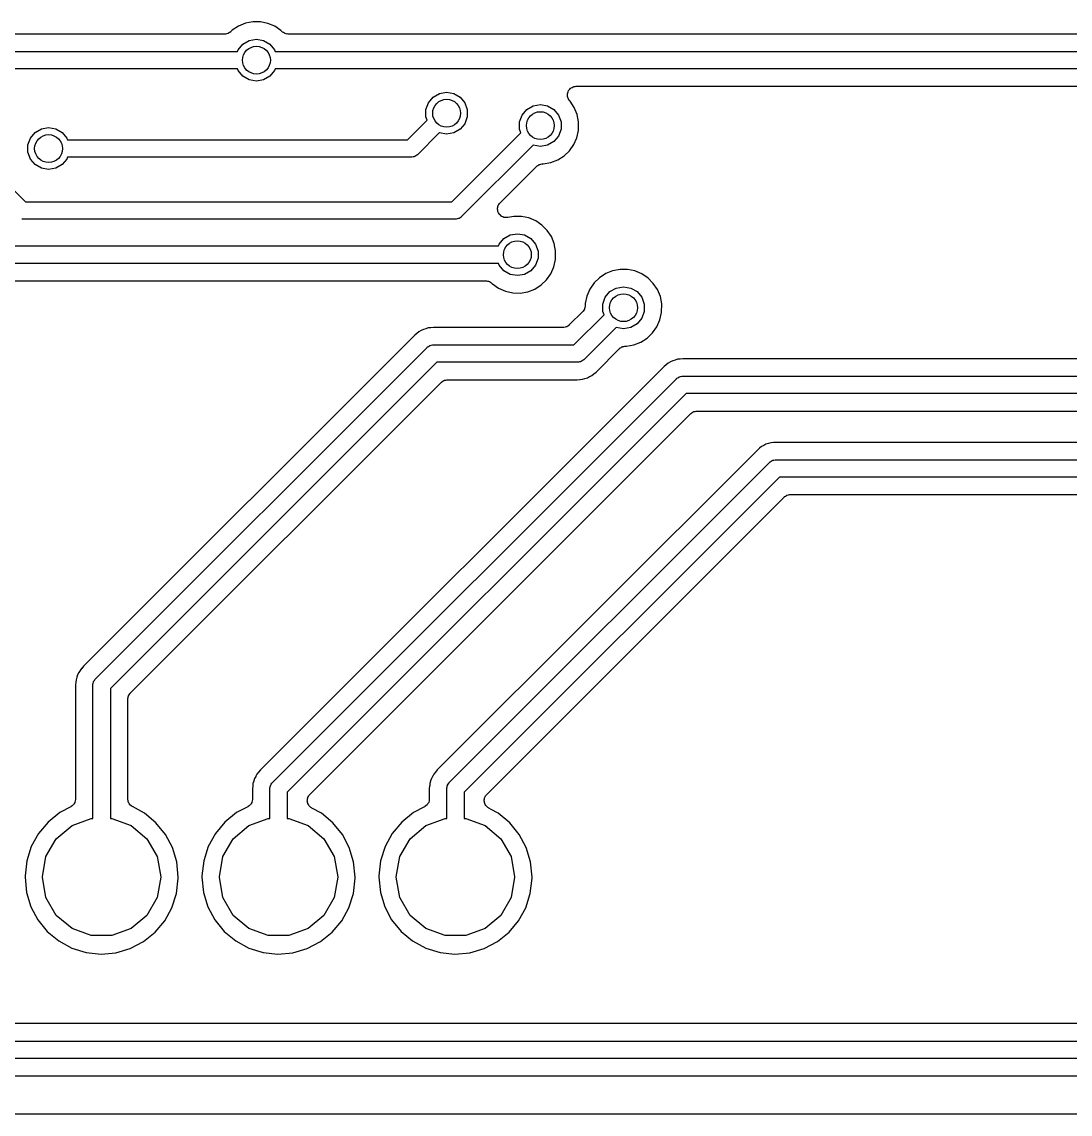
# Model space of a CAD drawing. Extents: x 70 to 229, y -105 to -40.
# Drawn here: x 141.09 to 156.15, y -104.67 to -88.98 of the extents above; entities that cross this region are included whole.
import ezdxf

# ---------------------------------------------------------------- set-up
doc = ezdxf.new("R2010")
doc.units = 0
doc.header["$MEASUREMENT"] = 0
doc.layers.add('BLACK', color=7, linetype='CONTINUOUS')

msp = doc.modelspace()

# ---------------------------------------------------------------- linework, layer by layer
at = {"layer": 'Black'}
for p, q in [((144.116, -89.1043), (144.096, -89.1243)), ((144.206, -89.0452), (144.116, -89.1043)), ((144.306, -89.0048), (144.206, -89.0452)), ((144.412, -88.9846), (144.306, -89.0048)), ((144.52, -88.9854), (144.412, -88.9846)), ((144.626, -89.007), (144.52, -88.9854)), ((144.725, -89.0488), (144.626, -89.007)), ((144.815, -89.1092), (144.725, -89.0488)), ((144.829, -89.1231), (144.815, -89.1092)), ((144.008, -89.16), (114.882, -89.16)), ((144.013, -89.1592), (144.008, -89.16)), ((144.018, -89.1596), (144.013, -89.1592)), ((144.034, -89.1554), (144.018, -89.1596)), ((144.051, -89.1525), (144.034, -89.1554)), ((144.055, -89.15), (144.051, -89.1525)), ((144.06, -89.1488), (144.055, -89.15)), ((144.074, -89.1392), (144.06, -89.1488)), ((144.089, -89.1308), (144.074, -89.1392)), ((144.092, -89.127), (144.089, -89.1308)), ((144.096, -89.1243), (144.092, -89.127)), ((144.269, -89.3043), (144.36, -89.252)), ((144.36, -89.252), (144.463, -89.2339)), ((144.463, -89.2339), (144.565, -89.252)), ((144.565, -89.252), (144.656, -89.3043)), ((144.833, -89.1264), (144.829, -89.1231)), ((144.837, -89.1308), (144.833, -89.1264)), ((144.851, -89.1388), (144.837, -89.1308)), ((144.864, -89.1481), (144.851, -89.1388)), ((144.87, -89.1496), (144.864, -89.1481)), ((144.875, -89.1525), (144.87, -89.1496)), ((144.89, -89.1553), (144.875, -89.1525)), ((144.906, -89.1595), (144.89, -89.1553)), ((144.912, -89.159), (144.906, -89.1595)), ((144.917, -89.16), (144.912, -89.159)), ((164.011, -89.16), (144.917, -89.16)), ((129.54, -89.41), (144.192, -89.41)), ((144.192, -89.41), (144.202, -89.3844)), ((144.202, -89.3844), (144.269, -89.3043)), ((144.656, -89.3043), (144.723, -89.3844)), ((144.723, -89.3844), (144.733, -89.41)), ((144.733, -89.41), (164.195, -89.41)), ((144.192, -89.66), (130.429, -89.66)), ((144.202, -89.6856), (144.192, -89.66)), ((144.269, -89.7657), (144.202, -89.6856)), ((144.723, -89.6856), (144.656, -89.7657)), ((144.733, -89.66), (144.723, -89.6856)), ((164.195, -89.66), (144.733, -89.66)), ((144.36, -89.818), (144.269, -89.7657)), ((144.463, -89.8361), (144.36, -89.818)), ((144.565, -89.818), (144.463, -89.8361)), ((144.656, -89.7657), (144.565, -89.818)), ((146.999, -90.0663), (147.09, -90.014)), ((147.09, -90.014), (147.193, -89.9959)), ((147.193, -89.9959), (147.296, -90.014)), ((147.296, -90.014), (147.387, -90.0663)), ((148.929, -90.0455), (148.93, -90.0294)), ((148.93, -90.051), (148.929, -90.0455)), ((148.93, -90.0133), (148.932, -90.0079)), ((148.93, -90.0294), (148.93, -90.0133)), ((148.93, -90.0567), (148.93, -90.051)), ((148.936, -90.0718), (148.93, -90.0567)), ((148.932, -90.0079), (148.933, -90.0022)), ((148.933, -90.0022), (148.94, -89.9876)), ((148.94, -89.9876), (148.945, -89.9725)), ((148.945, -89.9725), (148.949, -89.9681)), ((148.949, -89.9681), (148.951, -89.9629)), ((148.951, -89.9629), (148.963, -89.9516)), ((148.963, -89.9516), (148.973, -89.9392)), ((148.973, -89.9392), (148.978, -89.9364)), ((148.978, -89.9364), (148.982, -89.9324)), ((148.982, -89.9324), (148.997, -89.9256)), ((148.997, -89.9256), (149.011, -89.9175)), ((149.011, -89.9175), (149.016, -89.9165)), ((149.016, -89.9165), (149.021, -89.9141)), ((149.021, -89.9141), (149.038, -89.9128)), ((149.038, -89.9128), (149.053, -89.91)), ((149.053, -89.91), (164.009, -89.91)), ((146.896, -90.2447), (146.932, -90.1464)), ((146.932, -90.1464), (146.999, -90.0663)), ((147.387, -90.0663), (147.454, -90.1464)), ((147.454, -90.1464), (147.49, -90.2447)), ((148.345, -90.2443), (148.436, -90.192)), ((148.436, -90.192), (148.539, -90.1739)), ((148.539, -90.1739), (148.642, -90.192)), ((148.642, -90.192), (148.733, -90.2443)), ((148.94, -90.0874), (148.936, -90.0718)), ((148.943, -90.0921), (148.94, -90.0874)), ((148.945, -90.0975), (148.943, -90.0921)), ((148.955, -90.1098), (148.945, -90.0975)), ((148.965, -90.1231), (148.955, -90.1098)), ((148.967, -90.1257), (148.965, -90.1231)), ((149.027, -90.2155), (148.967, -90.1257)), ((149.068, -90.3153), (149.027, -90.2155)), ((146.896, -90.3493), (146.896, -90.2447)), ((146.914, -90.3988), (146.896, -90.3493)), ((147.49, -90.3493), (147.454, -90.4476)), ((147.49, -90.2447), (147.49, -90.3493)), ((148.242, -90.4227), (148.278, -90.3244)), ((148.278, -90.3244), (148.345, -90.2443)), ((148.733, -90.2443), (148.8, -90.3244)), ((148.8, -90.3244), (148.836, -90.4227)), ((149.089, -90.4202), (149.068, -90.3153)), ((141.284, -90.5743), (141.375, -90.522)), ((141.375, -90.522), (141.478, -90.5039)), ((141.478, -90.5039), (141.581, -90.522)), ((141.581, -90.522), (141.672, -90.5743)), ((146.633, -90.68), (146.914, -90.3988)), ((147.387, -90.5277), (147.296, -90.58)), ((147.454, -90.4476), (147.387, -90.5277)), ((148.242, -90.5273), (148.242, -90.4227)), ((148.26, -90.5768), (148.242, -90.5273)), ((148.836, -90.5273), (148.8, -90.6256)), ((148.836, -90.4227), (148.836, -90.5273)), ((149.087, -90.5451), (149.089, -90.4202)), ((141.181, -90.7527), (141.217, -90.6544)), ((141.217, -90.6544), (141.284, -90.5743)), ((141.672, -90.5743), (141.739, -90.6544)), ((141.739, -90.6544), (141.748, -90.68)), ((141.748, -90.68), (141.859, -90.68)), ((141.859, -90.68), (146.633, -90.68)), ((147.088, -90.5788), (146.773, -90.8934)), ((147.09, -90.58), (147.088, -90.5788)), ((147.193, -90.5981), (147.09, -90.58)), ((147.296, -90.58), (147.193, -90.5981)), ((147.268, -91.569), (148.26, -90.5768)), ((148.8, -90.6256), (148.733, -90.7057)), ((149.02, -90.748), (149.063, -90.6495)), ((149.063, -90.6495), (149.087, -90.5451)), ((141.181, -90.8573), (141.181, -90.7527)), ((148.434, -90.7568), (147.408, -91.7824)), ((148.436, -90.758), (148.434, -90.7568)), ((148.539, -90.7761), (148.436, -90.758)), ((148.642, -90.758), (148.539, -90.7761)), ((148.733, -90.7057), (148.642, -90.758)), ((148.879, -90.9105), (148.957, -90.8361)), ((148.957, -90.8361), (149.02, -90.748)), ((140.469, -90.8896), (141.149, -91.569)), ((141.217, -90.9556), (141.181, -90.8573)), ((141.284, -91.0357), (141.217, -90.9556)), ((141.739, -90.9556), (141.672, -91.0357)), ((141.748, -90.93), (141.739, -90.9556)), ((141.859, -90.93), (141.748, -90.93)), ((146.685, -90.93), (141.859, -90.93)), ((146.69, -90.929), (146.685, -90.93)), ((146.696, -90.9295), (146.69, -90.929)), ((146.712, -90.9253), (146.696, -90.9295)), ((146.728, -90.9225), (146.712, -90.9253)), ((146.733, -90.9197), (146.728, -90.9225)), ((146.738, -90.9183), (146.733, -90.9197)), ((146.751, -90.9089), (146.738, -90.9183)), ((146.765, -90.9008), (146.751, -90.9089)), ((146.769, -90.8965), (146.765, -90.9008)), ((146.773, -90.8934), (146.769, -90.8965)), ((148.688, -91.0073), (148.788, -90.9683)), ((148.788, -90.9683), (148.879, -90.9105)), ((141.375, -91.088), (141.284, -91.0357)), ((141.478, -91.1061), (141.375, -91.088)), ((141.581, -91.088), (141.478, -91.1061)), ((141.672, -91.0357), (141.581, -91.088)), ((147.96, -91.584), (148.482, -91.0624)), ((148.482, -91.0624), (148.487, -91.0585)), ((148.487, -91.0585), (148.492, -91.0534)), ((148.492, -91.0534), (148.505, -91.0462)), ((148.505, -91.0462), (148.517, -91.0375)), ((148.517, -91.0375), (148.524, -91.0358)), ((148.524, -91.0358), (148.53, -91.0325)), ((148.53, -91.0325), (148.545, -91.0302)), ((148.545, -91.0302), (148.559, -91.0263)), ((148.559, -91.0263), (148.566, -91.0269)), ((148.566, -91.0269), (148.573, -91.0259)), ((148.573, -91.0259), (148.581, -91.026)), ((148.581, -91.026), (148.688, -91.0073)), ((141.149, -91.569), (147.268, -91.569)), ((147.928, -91.6465), (147.931, -91.6313)), ((147.931, -91.6313), (147.934, -91.6257)), ((147.934, -91.6257), (147.935, -91.6195)), ((147.935, -91.6195), (147.944, -91.6069)), ((147.944, -91.6069), (147.952, -91.5934)), ((147.952, -91.5934), (147.957, -91.5892)), ((147.957, -91.5892), (147.96, -91.584)), ((147.404, -91.7855), (147.4, -91.7898)), ((147.408, -91.7824), (147.404, -91.7855)), ((147.924, -91.6615), (147.928, -91.6465)), ((147.925, -91.6678), (147.924, -91.6615)), ((147.924, -91.6741), (147.925, -91.6678)), ((147.927, -91.6893), (147.924, -91.6741)), ((147.928, -91.7047), (147.927, -91.6893)), ((147.931, -91.7105), (147.928, -91.7047)), ((147.932, -91.7168), (147.931, -91.7105)), ((147.94, -91.73), (147.932, -91.7168)), ((147.946, -91.7441), (147.94, -91.73)), ((147.951, -91.7486), (147.946, -91.7441)), ((147.954, -91.754), (147.951, -91.7486)), ((147.966, -91.7638), (147.954, -91.754)), ((147.977, -91.7748), (147.966, -91.7638)), ((147.983, -91.7775), (147.977, -91.7748)), ((147.988, -91.7815), (147.983, -91.7775)), ((148.002, -91.7866), (147.988, -91.7815)), ((148.016, -91.7931), (148.002, -91.7866)), ((148.159, -91.7786), (148.072, -91.7952)), ((148.267, -91.7794), (148.159, -91.7786)), ((148.372, -91.801), (148.267, -91.7794)), ((141.097, -91.819), (141.092, -91.818)), ((147.32, -91.819), (141.097, -91.819)), ((147.325, -91.818), (147.32, -91.819)), ((147.331, -91.8185), (147.325, -91.818)), ((147.347, -91.8143), (147.331, -91.8185)), ((147.363, -91.8115), (147.347, -91.8143)), ((147.368, -91.8087), (147.363, -91.8115)), ((147.373, -91.8073), (147.368, -91.8087)), ((147.386, -91.7979), (147.373, -91.8073)), ((147.4, -91.7898), (147.386, -91.7979)), ((148.023, -91.7937), (148.016, -91.7931)), ((148.029, -91.7958), (148.023, -91.7937)), ((148.044, -91.7955), (148.029, -91.7958)), ((148.06, -91.7969), (148.044, -91.7955)), ((148.066, -91.7952), (148.06, -91.7969)), ((148.072, -91.7952), (148.066, -91.7952)), ((148.472, -91.8428), (148.372, -91.801)), ((148.561, -91.9032), (148.472, -91.8428)), ((148.637, -91.9797), (148.561, -91.9032)), ((147.948, -92.1784), (148.015, -92.0983)), ((148.015, -92.0983), (148.106, -92.046)), ((148.106, -92.046), (148.209, -92.0279)), ((148.209, -92.0279), (148.312, -92.046)), ((148.312, -92.046), (148.403, -92.0983)), ((148.403, -92.0983), (148.47, -92.1784)), ((148.697, -92.0695), (148.637, -91.9797)), ((148.738, -92.1693), (148.697, -92.0695)), ((140.481, -92.204), (147.939, -92.204)), ((147.939, -92.204), (147.948, -92.1784)), ((148.47, -92.1784), (148.506, -92.2767)), ((148.759, -92.2742), (148.738, -92.1693)), ((148.506, -92.3813), (148.47, -92.4796)), ((148.506, -92.2767), (148.506, -92.3813)), ((148.733, -92.5035), (148.757, -92.3991)), ((148.757, -92.3991), (148.759, -92.2742)), ((147.939, -92.454), (140.429, -92.454)), ((147.948, -92.4796), (147.939, -92.454)), ((148.015, -92.5597), (147.948, -92.4796)), ((148.106, -92.612), (148.015, -92.5597)), ((148.403, -92.5597), (148.312, -92.612)), ((148.47, -92.4796), (148.403, -92.5597)), ((148.69, -92.602), (148.733, -92.5035)), ((149.577, -92.5608), (149.477, -92.6012)), ((149.683, -92.5406), (149.577, -92.5608)), ((149.791, -92.5414), (149.683, -92.5406)), ((149.896, -92.563), (149.791, -92.5414)), ((149.996, -92.6048), (149.896, -92.563)), ((140.429, -92.704), (147.753, -92.704)), ((147.753, -92.704), (147.76, -92.7051)), ((147.76, -92.7051), (147.767, -92.7047)), ((147.767, -92.7047), (147.781, -92.7089)), ((147.781, -92.7089), (147.796, -92.7115)), ((147.796, -92.7115), (147.802, -92.7148)), ((147.802, -92.7148), (147.808, -92.7167)), ((147.808, -92.7167), (147.821, -92.7256)), ((147.821, -92.7256), (147.834, -92.7332)), ((148.209, -92.6301), (148.106, -92.612)), ((148.312, -92.612), (148.209, -92.6301)), ((148.549, -92.7645), (148.627, -92.6901)), ((148.627, -92.6901), (148.69, -92.602)), ((149.387, -92.6603), (149.31, -92.7358)), ((149.477, -92.6012), (149.387, -92.6603)), ((150.085, -92.6652), (149.996, -92.6048)), ((150.161, -92.7417), (150.085, -92.6652)), ((147.834, -92.7332), (147.838, -92.7383)), ((147.838, -92.7383), (147.843, -92.7422)), ((147.843, -92.7422), (147.851, -92.7499)), ((147.851, -92.7499), (147.939, -92.8114)), ((147.939, -92.8114), (148.038, -92.8546)), ((148.038, -92.8546), (148.144, -92.8778)), ((148.144, -92.8778), (148.251, -92.88)), ((148.251, -92.88), (148.358, -92.8613)), ((148.358, -92.8613), (148.458, -92.8223)), ((148.458, -92.8223), (148.549, -92.7645)), ((149.249, -92.8247), (149.206, -92.9239)), ((149.31, -92.7358), (149.249, -92.8247)), ((149.472, -92.9404), (149.539, -92.8603)), ((149.539, -92.8603), (149.63, -92.808)), ((149.63, -92.808), (149.733, -92.7899)), ((149.733, -92.7899), (149.836, -92.808)), ((149.836, -92.808), (149.927, -92.8603)), ((149.927, -92.8603), (149.994, -92.9404)), ((150.221, -92.8315), (150.161, -92.7417)), ((150.262, -92.9313), (150.221, -92.8315)), ((149.184, -93.0294), (149.183, -93.0603)), ((149.206, -92.9239), (149.184, -93.0294)), ((149.436, -93.0387), (149.472, -92.9404)), ((149.436, -93.1433), (149.436, -93.0387)), ((149.994, -92.9404), (150.03, -93.0387)), ((150.03, -93.0387), (150.03, -93.1433)), ((150.283, -93.0362), (150.262, -92.9313)), ((150.281, -93.1611), (150.283, -93.0362)), ((149.147, -93.1469), (148.955, -93.3384)), ((149.022, -93.625), (149.454, -93.1928)), ((149.149, -93.1431), (149.147, -93.1469)), ((149.153, -93.1402), (149.149, -93.1431)), ((149.162, -93.1254), (149.153, -93.1402)), ((149.172, -93.1114), (149.162, -93.1254)), ((149.173, -93.1069), (149.172, -93.1114)), ((149.175, -93.1029), (149.173, -93.1069)), ((149.178, -93.086), (149.175, -93.1029)), ((149.183, -93.0694), (149.178, -93.086)), ((149.183, -93.0603), (149.182, -93.0648)), ((149.182, -93.0648), (149.183, -93.0694)), ((149.454, -93.1928), (149.436, -93.1433)), ((150.03, -93.1433), (149.994, -93.2416)), ((150.257, -93.2655), (150.281, -93.1611)), ((148.933, -93.3539), (148.92, -93.3633)), ((148.947, -93.3458), (148.933, -93.3539)), ((148.951, -93.3415), (148.947, -93.3458)), ((148.955, -93.3384), (148.951, -93.3415)), ((149.927, -93.3217), (149.836, -93.374)), ((149.994, -93.2416), (149.927, -93.3217)), ((150.214, -93.364), (150.257, -93.2655)), ((146.735, -93.4852), (141.979, -98.2405)), ((146.765, -93.4604), (146.735, -93.4852)), ((146.766, -93.4599), (146.765, -93.4604)), ((146.794, -93.4369), (146.766, -93.4596)), ((146.766, -93.4596), (146.766, -93.4599)), ((146.826, -93.4204), (146.794, -93.4369)), ((146.827, -93.42), (146.826, -93.4204)), ((146.859, -93.4029), (146.827, -93.4198)), ((146.827, -93.4198), (146.827, -93.42)), ((146.894, -93.3929), (146.859, -93.4029)), ((146.895, -93.3925), (146.894, -93.3926)), ((146.894, -93.3926), (146.894, -93.3929)), ((146.929, -93.3822), (146.895, -93.3925)), ((146.965, -93.379), (146.929, -93.3822)), ((146.966, -93.3789), (146.965, -93.379)), ((147.006, -93.375), (146.966, -93.3789)), ((146.966, -93.3789), (146.966, -93.3789)), ((148.867, -93.375), (147.006, -93.375)), ((148.872, -93.374), (148.867, -93.375)), ((148.878, -93.3745), (148.872, -93.374)), ((148.894, -93.3703), (148.878, -93.3745)), ((148.91, -93.3675), (148.894, -93.3703)), ((148.914, -93.3647), (148.91, -93.3675)), ((148.92, -93.3633), (148.914, -93.3647)), ((149.628, -93.3728), (149.162, -93.8384)), ((149.63, -93.374), (149.628, -93.3728)), ((149.733, -93.3921), (149.63, -93.374)), ((149.836, -93.374), (149.733, -93.3921)), ((150.073, -93.5265), (150.151, -93.4521)), ((150.151, -93.4521), (150.214, -93.364)), ((142.152, -98.4216), (146.912, -93.6616)), ((146.912, -93.6616), (146.916, -93.6585)), ((146.916, -93.6585), (146.92, -93.6542)), ((146.92, -93.6542), (146.934, -93.6461)), ((146.934, -93.6461), (146.947, -93.6367)), ((146.947, -93.6367), (146.952, -93.6353)), ((146.952, -93.6353), (146.957, -93.6325)), ((146.957, -93.6325), (146.973, -93.6297)), ((146.973, -93.6297), (146.989, -93.6255)), ((146.989, -93.6255), (146.995, -93.626)), ((146.995, -93.626), (147, -93.625)), ((147, -93.625), (149.022, -93.625)), ((149.681, -93.6745), (149.686, -93.6694)), ((149.686, -93.6694), (149.699, -93.6622)), ((149.699, -93.6622), (149.711, -93.6535)), ((149.711, -93.6535), (149.718, -93.6518)), ((149.718, -93.6518), (149.724, -93.6485)), ((149.724, -93.6485), (149.739, -93.6462)), ((149.739, -93.6462), (149.753, -93.6423)), ((149.753, -93.6423), (149.76, -93.6429)), ((149.76, -93.6429), (149.767, -93.6419)), ((149.767, -93.6419), (149.775, -93.642)), ((149.775, -93.642), (149.882, -93.6233)), ((149.882, -93.6233), (149.982, -93.5843)), ((149.982, -93.5843), (150.073, -93.5265)), ((149.34, -94.0148), (149.676, -93.6784)), ((149.676, -93.6784), (149.681, -93.6745)), ((150.586, -93.825), (150.546, -93.8289)), ((170.388, -93.825), (150.586, -93.825)), ((147.052, -93.875), (142.365, -98.5618)), ((150.315, -93.9352), (144.519, -99.7305)), ((149.074, -93.875), (147.052, -93.875)), ((149.079, -93.874), (149.074, -93.875)), ((149.085, -93.8745), (149.079, -93.874)), ((149.101, -93.8703), (149.085, -93.8745)), ((149.117, -93.8675), (149.101, -93.8703)), ((149.122, -93.8647), (149.117, -93.8675)), ((149.127, -93.8633), (149.122, -93.8647)), ((149.14, -93.8539), (149.127, -93.8633)), ((149.154, -93.8458), (149.14, -93.8539)), ((149.158, -93.8415), (149.154, -93.8458)), ((149.162, -93.8384), (149.158, -93.8415)), ((150.345, -93.9104), (150.315, -93.9352)), ((150.346, -93.9099), (150.345, -93.9104)), ((150.374, -93.8869), (150.346, -93.9096)), ((150.346, -93.9096), (150.346, -93.9099)), ((150.406, -93.8704), (150.374, -93.8869)), ((150.407, -93.87), (150.406, -93.8704)), ((150.439, -93.8529), (150.407, -93.8698)), ((150.407, -93.8698), (150.407, -93.87)), ((150.474, -93.8429), (150.439, -93.8529)), ((150.475, -93.8425), (150.474, -93.8426)), ((150.474, -93.8426), (150.474, -93.8429)), ((150.509, -93.8322), (150.475, -93.8425)), ((150.545, -93.829), (150.509, -93.8322)), ((150.546, -93.8289), (150.545, -93.829)), ((150.546, -93.8289), (150.546, -93.8289)), ((144.692, -99.9116), (150.492, -94.1116)), ((147.141, -94.1461), (147.154, -94.1367)), ((147.154, -94.1367), (147.16, -94.1353)), ((147.16, -94.1353), (147.164, -94.1325)), ((147.164, -94.1325), (147.18, -94.1297)), ((147.18, -94.1297), (147.196, -94.1255)), ((147.196, -94.1255), (147.202, -94.126)), ((147.202, -94.126), (147.207, -94.125)), ((147.207, -94.125), (149.068, -94.125)), ((149.068, -94.125), (149.108, -94.1211)), ((149.108, -94.1211), (149.109, -94.121)), ((149.108, -94.1211), (149.108, -94.1211)), ((149.109, -94.121), (149.145, -94.1178)), ((149.145, -94.1178), (149.179, -94.1075)), ((149.179, -94.1075), (149.18, -94.1074)), ((149.18, -94.1071), (149.215, -94.0971)), ((149.18, -94.1074), (149.18, -94.1071)), ((149.215, -94.0971), (149.247, -94.0802)), ((149.247, -94.08), (149.248, -94.0796)), ((149.247, -94.0802), (149.247, -94.08)), ((149.248, -94.0796), (149.28, -94.0631)), ((149.28, -94.0631), (149.307, -94.0404)), ((149.307, -94.0404), (149.308, -94.0401)), ((149.308, -94.0396), (149.339, -94.0148)), ((149.308, -94.0401), (149.308, -94.0396)), ((149.339, -94.0148), (149.34, -94.0148)), ((150.492, -94.1116), (150.496, -94.1085)), ((150.496, -94.1085), (150.5, -94.1042)), ((150.5, -94.1042), (150.514, -94.0961)), ((150.514, -94.0961), (150.527, -94.0867)), ((150.527, -94.0867), (150.532, -94.0853)), ((150.532, -94.0853), (150.537, -94.0825)), ((150.537, -94.0825), (150.553, -94.0797)), ((150.553, -94.0797), (150.569, -94.0755)), ((150.569, -94.0755), (150.575, -94.076)), ((150.575, -94.076), (150.58, -94.075)), ((150.58, -94.075), (170.543, -94.075)), ((142.652, -98.6287), (147.119, -94.1616)), ((147.119, -94.1616), (147.123, -94.1585)), ((147.123, -94.1585), (147.127, -94.1542)), ((147.127, -94.1542), (147.141, -94.1461)), ((150.632, -94.325), (144.905, -100.052)), ((170.595, -94.325), (150.632, -94.325)), ((145.23, -100.081), (150.699, -94.6116)), ((150.699, -94.6116), (150.703, -94.6085)), ((150.703, -94.6085), (150.707, -94.6042)), ((150.707, -94.6042), (150.721, -94.5961)), ((150.721, -94.5961), (150.734, -94.5867)), ((150.734, -94.5867), (150.74, -94.5853)), ((150.74, -94.5853), (150.744, -94.5825)), ((150.744, -94.5825), (150.76, -94.5797)), ((150.76, -94.5797), (150.776, -94.5755)), ((150.776, -94.5755), (150.782, -94.576)), ((150.782, -94.576), (150.787, -94.575)), ((150.787, -94.575), (170.589, -94.575)), ((151.746, -95.0704), (151.714, -95.0869)), ((151.747, -95.07), (151.746, -95.0704)), ((151.779, -95.0529), (151.747, -95.0698)), ((151.747, -95.0698), (151.747, -95.07)), ((151.814, -95.0429), (151.779, -95.0529)), ((151.815, -95.0425), (151.814, -95.0426)), ((151.814, -95.0426), (151.814, -95.0429)), ((151.849, -95.0322), (151.815, -95.0425)), ((151.885, -95.029), (151.849, -95.0322)), ((151.886, -95.0289), (151.885, -95.029)), ((151.926, -95.025), (151.886, -95.0289)), ((151.886, -95.0289), (151.886, -95.0289)), ((195.393, -95.025), (151.926, -95.025)), ((151.655, -95.1351), (147.059, -99.7305)), ((151.685, -95.1104), (151.655, -95.1351)), ((151.686, -95.1099), (151.685, -95.1104)), ((151.687, -95.1096), (151.686, -95.1099)), ((151.714, -95.0869), (151.687, -95.1096)), ((147.232, -99.9116), (151.832, -95.3116)), ((151.832, -95.3116), (151.836, -95.3085)), ((151.836, -95.3085), (151.84, -95.3042)), ((151.84, -95.3042), (151.854, -95.2961)), ((151.854, -95.2961), (151.867, -95.2867)), ((151.867, -95.2867), (151.872, -95.2853)), ((151.872, -95.2853), (151.877, -95.2825)), ((151.877, -95.2825), (151.893, -95.2797)), ((151.893, -95.2797), (151.909, -95.2755)), ((151.909, -95.2755), (151.915, -95.276)), ((151.915, -95.276), (151.92, -95.275)), ((151.92, -95.275), (195.548, -95.275)), ((151.972, -95.525), (147.445, -100.052)), ((195.6, -95.525), (151.972, -95.525)), ((147.77, -100.081), (152.039, -95.8116)), ((152.039, -95.8116), (152.043, -95.8085)), ((152.043, -95.8085), (152.047, -95.8042)), ((152.047, -95.8042), (152.061, -95.7961)), ((152.061, -95.7961), (152.074, -95.7867)), ((152.074, -95.7867), (152.08, -95.7853)), ((152.08, -95.7853), (152.084, -95.7825)), ((152.084, -95.7825), (152.1, -95.7797)), ((152.1, -95.7797), (152.116, -95.7755)), ((152.116, -95.7755), (152.122, -95.776)), ((152.122, -95.776), (152.127, -95.775)), ((152.127, -95.775), (195.594, -95.775)), ((141.895, -98.3642), (141.884, -98.3986)), ((141.912, -98.3327), (141.895, -98.3642)), ((141.913, -98.3316), (141.912, -98.3321)), ((141.912, -98.3321), (141.912, -98.3327)), ((141.93, -98.3), (141.913, -98.3316)), ((141.953, -98.2724), (141.93, -98.3)), ((141.954, -98.2714), (141.953, -98.2719)), ((141.953, -98.2719), (141.953, -98.2724)), ((141.979, -98.2405), (141.954, -98.2714)), ((141.869, -98.4711), (141.865, -98.5104)), ((141.865, -98.5104), (141.865, -98.5105)), ((141.865, -98.5105), (141.865, -100.15)), ((141.87, -98.4698), (141.869, -98.4704)), ((141.869, -98.4704), (141.869, -98.4711)), ((141.873, -98.434), (141.87, -98.4698)), ((141.884, -98.3998), (141.873, -98.434)), ((141.884, -98.3986), (141.884, -98.3992)), ((141.884, -98.3992), (141.884, -98.3998)), ((142.115, -98.4991), (142.12, -98.4833)), ((142.116, -98.5046), (142.115, -98.4991)), ((142.115, -98.51), (142.116, -98.5046)), ((142.115, -100), (142.115, -98.51)), ((142.12, -98.4833), (142.123, -98.4672)), ((142.123, -98.4672), (142.125, -98.4625)), ((142.125, -98.4625), (142.127, -98.4572)), ((142.127, -98.4572), (142.136, -98.4438)), ((142.136, -98.4438), (142.144, -98.4297)), ((142.144, -98.4297), (142.148, -98.4261)), ((142.148, -98.4261), (142.152, -98.4216)), ((142.365, -98.5618), (142.365, -100)), ((142.615, -98.7062), (142.62, -98.6904)), ((142.62, -98.6904), (142.623, -98.6744)), ((142.623, -98.6744), (142.625, -98.6696)), ((142.625, -98.6696), (142.627, -98.6643)), ((142.627, -98.6643), (142.636, -98.6509)), ((142.636, -98.6509), (142.644, -98.6368)), ((142.644, -98.6368), (142.648, -98.6332)), ((142.648, -98.6332), (142.652, -98.6287)), ((142.616, -98.7117), (142.615, -98.7062)), ((142.615, -98.7171), (142.616, -98.7117)), ((142.615, -100.148), (142.615, -98.7171)), ((144.47, -99.79), (144.453, -99.8216)), ((144.493, -99.7624), (144.47, -99.79)), ((144.494, -99.7614), (144.493, -99.7619)), ((144.493, -99.7619), (144.493, -99.7624)), ((144.519, -99.7305), (144.494, -99.7614)), ((147.01, -99.79), (146.993, -99.8216)), ((147.033, -99.7624), (147.01, -99.79)), ((147.034, -99.7614), (147.033, -99.7619)), ((147.033, -99.7619), (147.033, -99.7624)), ((147.059, -99.7305), (147.034, -99.7614)), ((144.413, -99.924), (144.41, -99.9598)), ((144.424, -99.8898), (144.413, -99.924)), ((144.435, -99.8542), (144.424, -99.8886)), ((144.424, -99.8886), (144.424, -99.8892)), ((144.424, -99.8892), (144.424, -99.8898)), ((144.452, -99.8227), (144.435, -99.8542)), ((144.453, -99.8216), (144.452, -99.8221)), ((144.452, -99.8221), (144.452, -99.8227)), ((144.665, -99.9525), (144.667, -99.9472)), ((144.667, -99.9472), (144.676, -99.9338)), ((144.676, -99.9338), (144.684, -99.9197)), ((144.684, -99.9197), (144.688, -99.9161)), ((144.688, -99.9161), (144.692, -99.9116)), ((146.953, -99.924), (146.95, -99.9598)), ((146.964, -99.8898), (146.953, -99.924)), ((146.975, -99.8542), (146.964, -99.8886)), ((146.964, -99.8886), (146.964, -99.8892)), ((146.964, -99.8892), (146.964, -99.8898)), ((146.992, -99.8227), (146.975, -99.8542)), ((146.993, -99.8216), (146.992, -99.8221)), ((146.992, -99.8221), (146.992, -99.8227)), ((147.205, -99.9525), (147.207, -99.9472)), ((147.207, -99.9472), (147.216, -99.9338)), ((147.216, -99.9338), (147.224, -99.9197)), ((147.224, -99.9197), (147.228, -99.9161)), ((147.228, -99.9161), (147.232, -99.9116)), ((142.115, -100.43), (142.115, -100)), ((142.365, -100), (142.365, -100.43)), ((144.409, -99.9611), (144.405, -100)), ((144.405, -100), (144.405, -100)), ((144.405, -100), (144.405, -100.15)), ((144.41, -99.9598), (144.409, -99.9604)), ((144.409, -99.9604), (144.409, -99.9611)), ((144.655, -99.9891), (144.66, -99.9733)), ((144.656, -99.9946), (144.655, -99.9891)), ((144.655, -100), (144.656, -99.9946)), ((144.655, -100.43), (144.655, -100)), ((144.66, -99.9733), (144.663, -99.9572)), ((144.663, -99.9572), (144.665, -99.9525)), ((144.905, -100.052), (144.905, -100.43)), ((145.205, -100.116), (145.213, -100.104)), ((145.213, -100.104), (145.22, -100.091)), ((145.22, -100.091), (145.226, -100.087)), ((145.226, -100.087), (145.23, -100.081)), ((146.949, -99.9611), (146.945, -100)), ((146.945, -100), (146.945, -100)), ((146.945, -100), (146.945, -100.15)), ((146.95, -99.9598), (146.949, -99.9604)), ((146.949, -99.9604), (146.949, -99.9611)), ((147.195, -99.9891), (147.2, -99.9733)), ((147.196, -99.9946), (147.195, -99.9891)), ((147.195, -100), (147.196, -99.9946)), ((147.195, -100.43), (147.195, -100)), ((147.2, -99.9733), (147.203, -99.9572)), ((147.203, -99.9572), (147.205, -99.9525)), ((147.445, -100.052), (147.445, -100.43)), ((147.745, -100.116), (147.753, -100.104)), ((147.753, -100.104), (147.76, -100.091)), ((147.76, -100.091), (147.766, -100.087)), ((147.766, -100.087), (147.77, -100.081)), ((141.798, -100.261), (141.638, -100.344)), ((141.8, -100.259), (141.798, -100.261)), ((141.802, -100.258), (141.8, -100.259)), ((141.817, -100.246), (141.802, -100.258)), ((141.832, -100.234), (141.817, -100.246)), ((141.834, -100.232), (141.832, -100.234)), ((141.836, -100.23), (141.834, -100.232)), ((141.845, -100.214), (141.836, -100.23)), ((141.856, -100.197), (141.845, -100.214)), ((141.857, -100.193), (141.856, -100.195)), ((141.856, -100.195), (141.856, -100.197)), ((141.861, -100.174), (141.857, -100.193)), ((141.865, -100.155), (141.861, -100.174)), ((141.865, -100.15), (141.865, -100.152)), ((141.865, -100.152), (141.865, -100.155)), ((142.615, -100.15), (142.615, -100.148)), ((142.615, -100.152), (142.615, -100.15)), ((142.619, -100.172), (142.615, -100.152)), ((142.623, -100.191), (142.619, -100.172)), ((142.623, -100.193), (142.623, -100.191)), ((142.624, -100.194), (142.623, -100.193)), ((142.634, -100.212), (142.624, -100.194)), ((142.644, -100.229), (142.634, -100.212)), ((142.646, -100.23), (142.644, -100.229)), ((142.647, -100.231), (142.646, -100.23)), ((142.662, -100.244), (142.647, -100.231)), ((142.677, -100.257), (142.662, -100.244)), ((142.679, -100.257), (142.677, -100.257)), ((142.681, -100.258), (142.679, -100.257)), ((142.855, -100.353), (142.681, -100.258)), ((144.338, -100.261), (144.178, -100.344)), ((144.34, -100.259), (144.338, -100.261)), ((144.343, -100.258), (144.34, -100.259)), ((144.357, -100.246), (144.343, -100.258)), ((144.372, -100.234), (144.357, -100.246)), ((144.374, -100.232), (144.372, -100.234)), ((144.376, -100.23), (144.374, -100.232)), ((144.385, -100.214), (144.376, -100.23)), ((144.396, -100.197), (144.385, -100.214)), ((144.397, -100.193), (144.396, -100.195)), ((144.396, -100.195), (144.396, -100.197)), ((144.401, -100.174), (144.397, -100.193)), ((144.405, -100.155), (144.401, -100.174)), ((144.405, -100.15), (144.405, -100.152)), ((144.405, -100.152), (144.405, -100.155)), ((145.193, -100.173), (145.194, -100.165)), ((145.196, -100.187), (145.193, -100.173)), ((145.194, -100.158), (145.197, -100.144)), ((145.194, -100.165), (145.194, -100.158)), ((145.197, -100.201), (145.196, -100.187)), ((145.197, -100.144), (145.199, -100.13)), ((145.2, -100.208), (145.197, -100.201)), ((145.199, -100.13), (145.203, -100.123)), ((145.202, -100.215), (145.2, -100.208)), ((145.209, -100.228), (145.202, -100.215)), ((145.203, -100.123), (145.205, -100.116)), ((145.216, -100.241), (145.209, -100.228)), ((145.221, -100.246), (145.216, -100.241)), ((145.225, -100.252), (145.221, -100.246)), ((145.236, -100.261), (145.225, -100.252)), ((145.246, -100.271), (145.236, -100.261)), ((146.878, -100.261), (146.718, -100.344)), ((146.88, -100.259), (146.878, -100.261)), ((146.882, -100.258), (146.88, -100.259)), ((146.897, -100.246), (146.882, -100.258)), ((146.912, -100.234), (146.897, -100.246)), ((146.914, -100.232), (146.912, -100.234)), ((146.916, -100.23), (146.914, -100.232)), ((146.925, -100.214), (146.916, -100.23)), ((146.936, -100.197), (146.925, -100.214)), ((146.937, -100.193), (146.936, -100.195)), ((146.936, -100.195), (146.936, -100.197)), ((146.941, -100.174), (146.937, -100.193)), ((146.945, -100.155), (146.941, -100.174)), ((146.945, -100.15), (146.945, -100.152)), ((146.945, -100.152), (146.945, -100.155)), ((147.733, -100.173), (147.734, -100.165)), ((147.736, -100.187), (147.733, -100.173)), ((147.734, -100.158), (147.737, -100.144)), ((147.734, -100.165), (147.734, -100.158)), ((147.737, -100.201), (147.736, -100.187)), ((147.737, -100.144), (147.739, -100.13)), ((147.74, -100.208), (147.737, -100.201)), ((147.739, -100.13), (147.743, -100.123)), ((147.742, -100.215), (147.74, -100.208)), ((147.749, -100.228), (147.742, -100.215)), ((147.743, -100.123), (147.745, -100.116)), ((147.756, -100.241), (147.749, -100.228)), ((147.761, -100.246), (147.756, -100.241)), ((147.765, -100.252), (147.761, -100.246)), ((147.776, -100.261), (147.765, -100.252)), ((147.786, -100.271), (147.776, -100.261)), ((141.638, -100.344), (141.471, -100.479)), ((143.02, -100.489), (142.855, -100.353)), ((144.178, -100.344), (144.011, -100.479)), ((145.253, -100.275), (145.246, -100.271)), ((145.259, -100.279), (145.253, -100.275)), ((145.395, -100.353), (145.259, -100.279)), ((145.56, -100.489), (145.395, -100.353)), ((146.718, -100.344), (146.551, -100.479)), ((147.793, -100.275), (147.786, -100.271)), ((147.799, -100.279), (147.793, -100.275)), ((147.832, -100.297), (147.799, -100.279)), ((147.935, -100.353), (147.832, -100.297)), ((148.1, -100.489), (147.935, -100.353)), ((141.471, -100.479), (141.333, -100.643)), ((141.589, -100.72), (141.815, -100.531)), ((141.815, -100.531), (142.092, -100.43)), ((142.092, -100.43), (142.115, -100.43)), ((142.365, -100.43), (142.388, -100.43)), ((142.388, -100.43), (142.665, -100.531)), ((142.665, -100.531), (142.891, -100.72)), ((143.156, -100.656), (143.02, -100.489)), ((144.011, -100.479), (143.873, -100.643)), ((144.129, -100.72), (144.355, -100.531)), ((144.355, -100.531), (144.632, -100.43)), ((144.632, -100.43), (144.655, -100.43)), ((144.905, -100.43), (144.928, -100.43)), ((144.928, -100.43), (145.205, -100.531)), ((145.205, -100.531), (145.431, -100.72)), ((145.696, -100.656), (145.56, -100.489)), ((146.551, -100.479), (146.413, -100.643)), ((146.669, -100.72), (146.895, -100.531)), ((146.895, -100.531), (147.172, -100.43)), ((147.172, -100.43), (147.195, -100.43)), ((147.445, -100.43), (147.468, -100.43)), ((147.468, -100.43), (147.745, -100.531)), ((147.745, -100.531), (147.971, -100.72)), ((148.236, -100.656), (148.1, -100.489)), ((141.333, -100.643), (141.23, -100.831)), ((141.441, -100.976), (141.589, -100.72)), ((142.891, -100.72), (143.039, -100.976)), ((143.256, -100.845), (143.156, -100.656)), ((143.873, -100.643), (143.77, -100.831)), ((143.981, -100.976), (144.129, -100.72)), ((145.431, -100.72), (145.579, -100.976)), ((145.796, -100.845), (145.696, -100.656)), ((146.413, -100.643), (146.31, -100.831)), ((146.521, -100.976), (146.669, -100.72)), ((147.971, -100.72), (148.119, -100.976)), ((148.336, -100.845), (148.236, -100.656)), ((141.23, -100.831), (141.165, -101.035)), ((143.318, -101.051), (143.256, -100.845)), ((143.77, -100.831), (143.705, -101.035)), ((145.858, -101.051), (145.796, -100.845)), ((146.31, -100.831), (146.245, -101.035)), ((148.398, -101.051), (148.336, -100.845)), ((141.165, -101.035), (141.14, -101.254)), ((141.39, -101.267), (141.441, -100.976)), ((143.039, -100.976), (143.09, -101.267)), ((143.705, -101.035), (143.68, -101.254)), ((143.93, -101.267), (143.981, -100.976)), ((145.579, -100.976), (145.63, -101.267)), ((146.245, -101.035), (146.22, -101.254)), ((146.47, -101.267), (146.521, -100.976)), ((148.119, -100.976), (148.17, -101.267)), ((143.34, -101.27), (143.318, -101.051)), ((145.88, -101.27), (145.858, -101.051)), ((148.42, -101.27), (148.398, -101.051)), ((141.14, -101.254), (141.14, -101.265)), ((141.14, -101.265), (141.14, -101.27)), ((141.14, -101.27), (141.162, -101.489)), ((141.39, -101.273), (141.39, -101.267)), ((141.441, -101.564), (141.39, -101.273)), ((143.09, -101.273), (143.039, -101.564)), ((143.09, -101.267), (143.09, -101.273)), ((143.315, -101.505), (143.34, -101.286)), ((143.34, -101.275), (143.34, -101.27)), ((143.34, -101.286), (143.34, -101.275)), ((143.68, -101.254), (143.68, -101.265)), ((143.68, -101.265), (143.68, -101.27)), ((143.68, -101.27), (143.702, -101.489)), ((143.93, -101.273), (143.93, -101.267)), ((143.981, -101.564), (143.93, -101.273)), ((145.63, -101.273), (145.579, -101.564)), ((145.63, -101.267), (145.63, -101.273)), ((145.855, -101.505), (145.88, -101.286)), ((145.88, -101.275), (145.88, -101.27)), ((145.88, -101.286), (145.88, -101.275)), ((146.22, -101.254), (146.22, -101.265)), ((146.22, -101.265), (146.22, -101.27)), ((146.22, -101.27), (146.242, -101.489)), ((146.47, -101.273), (146.47, -101.267)), ((146.521, -101.564), (146.47, -101.273)), ((148.17, -101.273), (148.119, -101.564)), ((148.17, -101.267), (148.17, -101.273)), ((148.395, -101.505), (148.42, -101.286)), ((148.42, -101.275), (148.42, -101.27)), ((148.42, -101.286), (148.42, -101.275)), ((141.162, -101.489), (141.224, -101.695)), ((143.25, -101.709), (143.315, -101.505)), ((143.702, -101.489), (143.764, -101.695)), ((145.79, -101.709), (145.855, -101.505)), ((146.242, -101.489), (146.304, -101.695)), ((148.33, -101.709), (148.395, -101.505)), ((141.589, -101.82), (141.441, -101.564)), ((143.039, -101.564), (142.891, -101.82)), ((144.129, -101.82), (143.981, -101.564)), ((145.579, -101.564), (145.431, -101.82)), ((146.669, -101.82), (146.521, -101.564)), ((148.119, -101.564), (147.971, -101.82)), ((141.224, -101.695), (141.324, -101.884)), ((141.815, -102.009), (141.589, -101.82)), ((142.891, -101.82), (142.665, -102.009)), ((143.147, -101.897), (143.25, -101.709)), ((143.764, -101.695), (143.864, -101.884)), ((144.355, -102.009), (144.129, -101.82)), ((145.431, -101.82), (145.205, -102.009)), ((145.687, -101.897), (145.79, -101.709)), ((146.304, -101.695), (146.404, -101.884)), ((146.895, -102.009), (146.669, -101.82)), ((147.971, -101.82), (147.745, -102.009)), ((148.227, -101.897), (148.33, -101.709)), ((141.324, -101.884), (141.46, -102.051)), ((143.009, -102.061), (143.147, -101.897)), ((143.864, -101.884), (144, -102.051)), ((145.549, -102.061), (145.687, -101.897)), ((146.404, -101.884), (146.54, -102.051)), ((148.089, -102.061), (148.227, -101.897)), ((141.46, -102.051), (141.625, -102.187)), ((142.092, -102.11), (141.815, -102.009)), ((142.388, -102.11), (142.092, -102.11)), ((142.665, -102.009), (142.388, -102.11)), ((142.842, -102.196), (143.009, -102.061)), ((144, -102.051), (144.165, -102.187)), ((144.632, -102.11), (144.355, -102.009)), ((144.928, -102.11), (144.632, -102.11)), ((145.205, -102.009), (144.928, -102.11)), ((145.382, -102.196), (145.549, -102.061)), ((146.54, -102.051), (146.705, -102.187)), ((147.172, -102.11), (146.895, -102.009)), ((147.468, -102.11), (147.172, -102.11)), ((147.745, -102.009), (147.468, -102.11)), ((147.922, -102.196), (148.089, -102.061)), ((141.625, -102.187), (141.814, -102.289)), ((141.814, -102.289), (142.019, -102.353)), ((142.446, -102.356), (142.652, -102.295)), ((142.652, -102.295), (142.842, -102.196)), ((144.165, -102.187), (144.354, -102.289)), ((144.354, -102.289), (144.559, -102.353)), ((144.986, -102.356), (145.192, -102.295)), ((145.192, -102.295), (145.382, -102.196)), ((146.705, -102.187), (146.894, -102.289)), ((146.894, -102.289), (147.099, -102.353)), ((147.526, -102.356), (147.732, -102.295)), ((147.732, -102.295), (147.922, -102.196)), ((142.019, -102.353), (142.232, -102.375)), ((142.232, -102.375), (142.446, -102.356)), ((144.559, -102.353), (144.772, -102.375)), ((144.772, -102.375), (144.986, -102.356)), ((147.099, -102.353), (147.312, -102.375)), ((147.312, -102.375), (147.526, -102.356)), ((188.355, -103.375), (133.565, -103.375)), ((133.41, -103.625), (183, -103.625)), ((183, -103.875), (133.358, -103.875)), ((133.358, -104.125), (188.556, -104.125)), ((215.752, -104.675), (84.0173, -104.675))]:
    msp.add_line(p, q, dxfattribs=at)
for centre in [(144.463, -89.535), (147.193, -90.297), (148.539, -90.475), (141.478, -90.805), (148.209, -92.329), (149.733, -93.091)]:
    msp.add_circle(centre, 0.2, dxfattribs=at)

doc.saveas('drawing.dxf')
